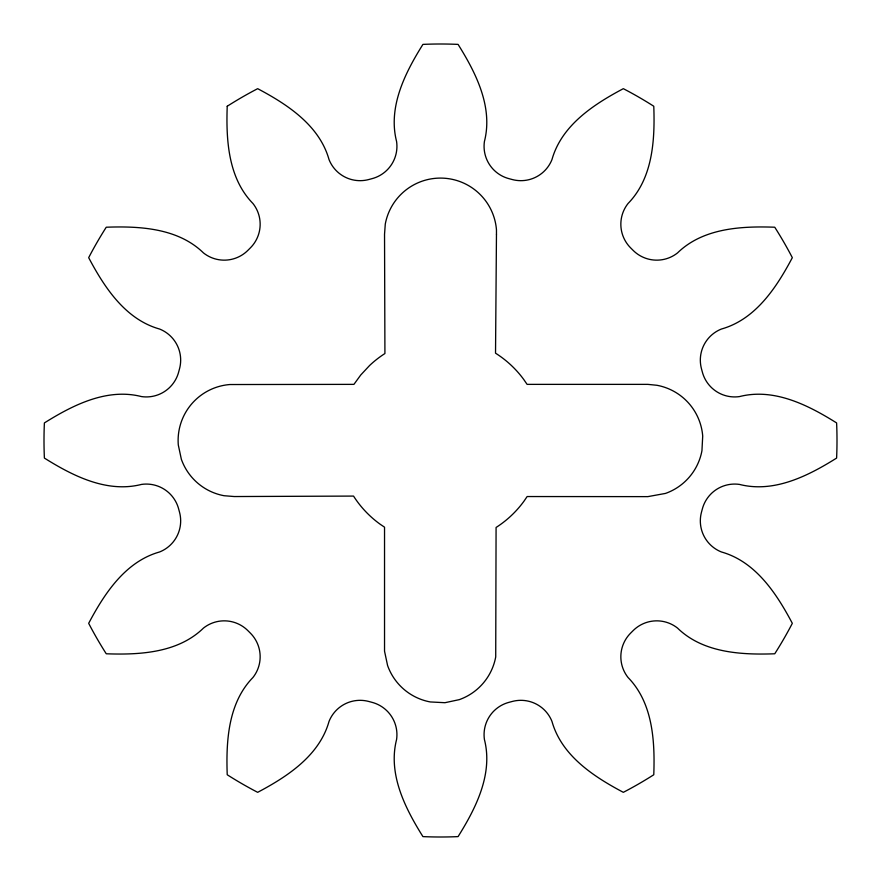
<?xml version="1.0" encoding="UTF-8"?>
<svg xmlns="http://www.w3.org/2000/svg" width="881" height="881" viewBox="0 0 881 881"><rect width="100%" height="100%" fill="white"/><g stroke="black" fill="none" stroke-linecap="round" stroke-linejoin="round"><path stroke-width="1.32" d="M496.466 234.269L495.529 353.182A103.209 103.209 0 0 1 523.81 379.568L527.091 384.369L647.821 384.369L656.929 385.283A56.142 56.142 0 0 1 702.708 436.051L701.948 450.687A56.142 56.142 0 0 1 665.518 493.415L647.821 496.631L527.135 496.543L524.184 500.904A103.209 103.209 0 0 1 496.08 527.466L495.717 656.929A56.142 56.142 0 0 1 459.276 699.646L444.949 702.708L430.313 701.948A56.142 56.142 0 0 1 387.585 665.518L384.534 651.18L384.534 527.179L380.096 524.184A103.209 103.209 0 0 1 353.534 496.08L234.269 496.543L224.071 495.717A56.142 56.142 0 0 1 181.354 459.276L178.292 444.949A56.142 56.142 0 0 1 229.82 384.534L353.931 384.369L360.77 374.965L369.613 365.483A103.209 103.209 0 0 1 384.92 353.534L384.534 234.269L385.283 224.071A56.142 56.142 0 0 1 496.466 229.82L496.466 234.269M227.221 106.249C226.01 139.826 228.091 178.039 252.957 203.511A33.445 33.445 0 0 1 250.226 248.024L248.024 250.226A33.445 33.445 0 0 1 203.511 252.957C178.039 228.091 139.826 226.01 106.249 227.221A396.494 396.494 0 0 0 88.673 257.67C104.41 287.36 125.311 319.407 159.582 329.031A33.445 33.445 0 0 1 179.482 368.952L178.678 371.958A33.445 33.445 0 0 1 141.489 396.582C106.997 387.772 72.87 405.084 44.391 422.924A396.494 396.494 0 0 0 44.391 458.076C72.87 475.916 106.997 493.228 141.489 484.418A33.445 33.445 0 0 1 178.678 509.042L179.482 512.048A33.445 33.445 0 0 1 159.582 551.969C125.311 561.593 104.41 593.64 88.673 623.33A396.494 396.494 0 0 0 106.249 653.779C139.826 654.99 178.039 652.909 203.511 628.043A33.445 33.445 0 0 1 248.024 630.774L250.226 632.976A33.445 33.445 0 0 1 252.957 677.489C228.091 702.961 226.01 741.174 227.221 774.751A396.494 396.494 0 0 0 257.67 792.327C287.36 776.59 319.407 755.689 329.031 721.418A33.445 33.445 0 0 1 368.952 701.518L371.958 702.322A33.445 33.445 0 0 1 396.582 739.511C387.772 774.003 405.084 808.13 422.924 836.609A396.494 396.494 0 0 0 458.076 836.609C475.916 808.13 493.228 774.003 484.418 739.511A33.445 33.445 0 0 1 509.042 702.322L512.048 701.518A33.445 33.445 0 0 1 551.969 721.418C561.593 755.689 593.64 776.59 623.33 792.327A396.494 396.494 0 0 0 653.779 774.751C654.99 741.174 652.909 702.961 628.043 677.489A33.445 33.445 0 0 1 630.774 632.976L632.976 630.774A33.445 33.445 0 0 1 677.489 628.043C702.961 652.909 741.174 654.99 774.751 653.779A396.494 396.494 0 0 0 792.327 623.33C776.59 593.64 755.689 561.593 721.418 551.969A33.445 33.445 0 0 1 701.518 512.048L702.322 509.042A33.445 33.445 0 0 1 739.511 484.418C774.003 493.228 808.13 475.916 836.609 458.076A396.494 396.494 0 0 0 836.609 422.924C808.13 405.084 774.003 387.772 739.511 396.582A33.445 33.445 0 0 1 702.322 371.958L701.518 368.952A33.445 33.445 0 0 1 721.418 329.031C755.689 319.407 776.59 287.36 792.327 257.67A396.494 396.494 0 0 0 774.751 227.221C741.174 226.01 702.961 228.091 677.489 252.957A33.445 33.445 0 0 1 632.976 250.226L630.774 248.024A33.445 33.445 0 0 1 628.043 203.511C652.909 178.039 654.99 139.826 653.779 106.249A396.494 396.494 0 0 0 623.33 88.673C593.64 104.41 561.593 125.311 551.969 159.582A33.445 33.445 0 0 1 512.048 179.482L509.042 178.678A33.445 33.445 0 0 1 484.418 141.489C493.228 106.997 475.916 72.87 458.076 44.391A396.494 396.494 0 0 0 422.924 44.391C405.084 72.87 387.772 106.997 396.582 141.489A33.445 33.445 0 0 1 371.958 178.678L368.952 179.482A33.445 33.445 0 0 1 329.031 159.582C319.407 125.311 287.36 104.41 257.67 88.673A396.494 396.494 0 0 0 227.221 106.249"/></g></svg>
